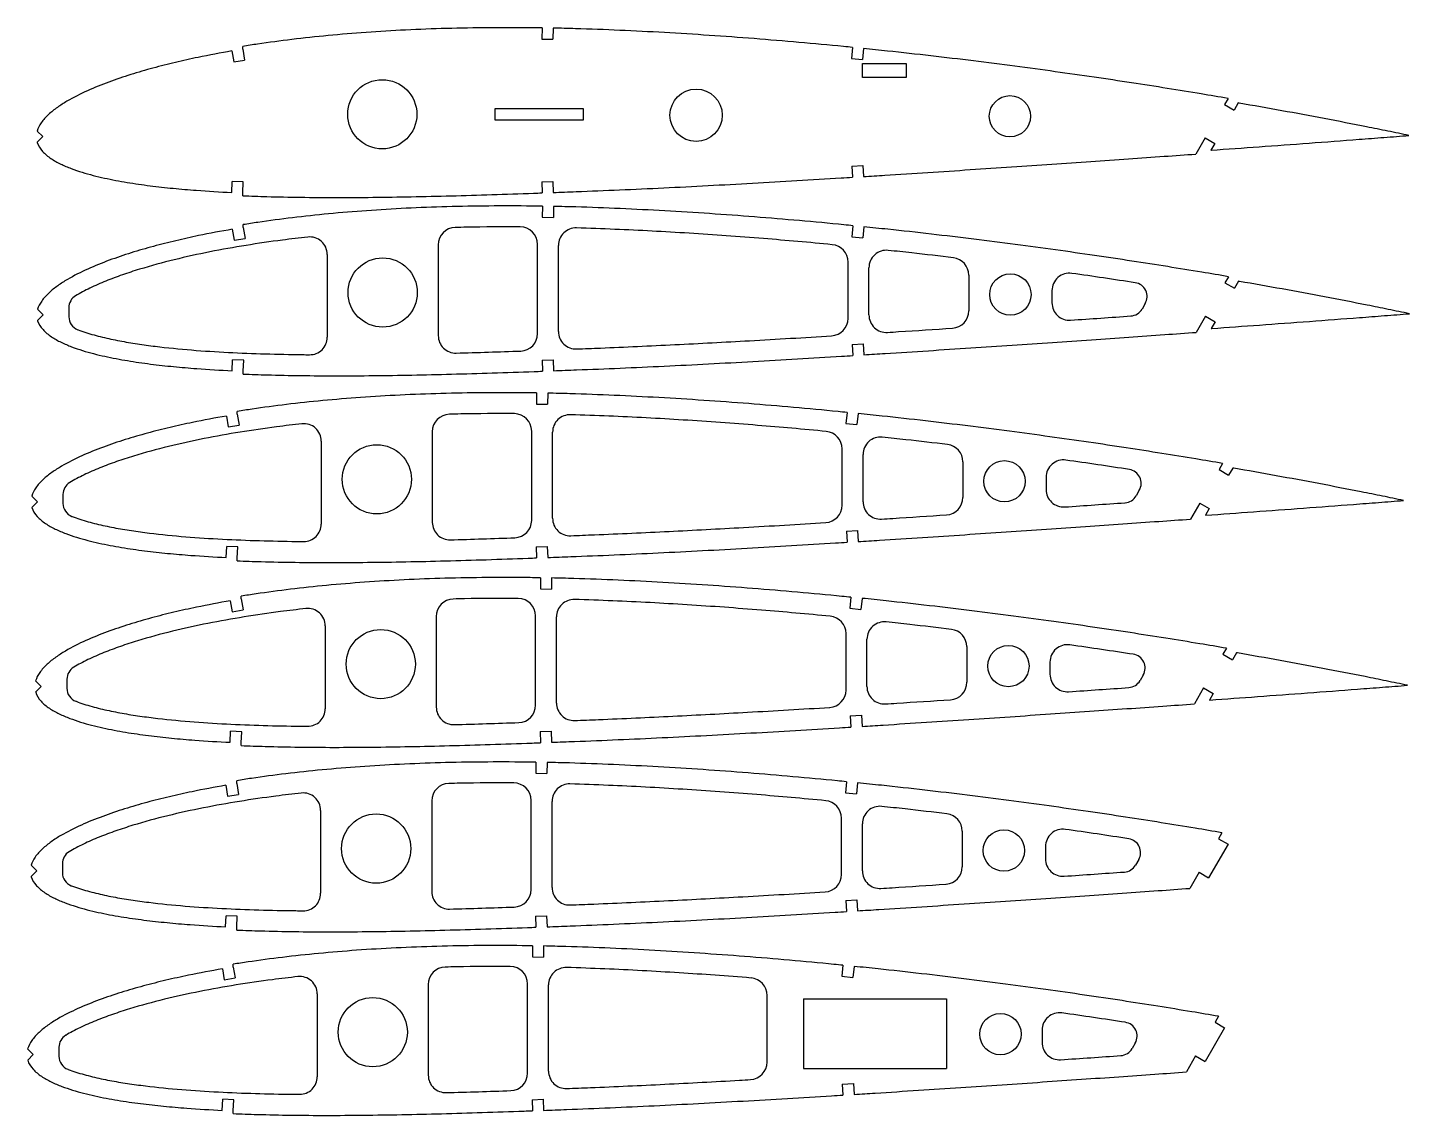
# Model space of a CAD drawing. Header units: millimetres. Extents: x 1 to 808, y 0 to 705.
# Drawn here: x 404.2 to 800.5, y 392.3 to 704.2 of the extents above; entities that cross this region are included whole.
import ezdxf

# ---------------------------------------------------------------- set-up
doc = ezdxf.new("R2010")
doc.units = ezdxf.units.MM

msp = doc.modelspace()

# ---------------------------------------------------------------- linework, layer by layer
at = {"color": 7, "linetype": 'Continuous', "lineweight": 25}
for p, q in [((551.75, 704.13), (551.7, 700.95)), ((554.93, 704.07), (554.87, 700.9)), ((462.79, 697.52), (463.32, 694.38)), ((465.93, 698.04), (465.93, 698.84)), ((465.93, 698.04), (466.45, 694.91)), ((551.7, 700.95), (554.87, 700.9)), ((640.78, 698.55), (640.46, 695.39)), ((643.94, 698.23), (643.62, 695.07)), ((463.32, 694.38), (466.45, 694.91)), ((640.46, 695.39), (643.62, 695.07)), ((643.68, 689.94), (643.68, 693.94)), ((643.68, 693.94), (656.18, 693.94)), ((656.18, 693.94), (656.18, 689.94)), ((656.18, 689.94), (643.68, 689.94)), ((748.46, 683.92), (747.46, 682.18)), ((747.46, 682.18), (750.21, 680.59)), ((751.37, 682.61), (750.21, 680.59)), ((751.66, 682.56), (751.37, 682.61)), ((563.63, 680.96), (538.23, 680.96)), ((538.23, 680.96), (538.23, 677.78)), ((538.23, 677.78), (563.63, 677.78)), ((563.63, 677.78), (563.63, 680.96)), ((406.95, 674.57), (408.58, 672.96)), ((408.58, 672.96), (406.96, 671.33)), ((741.91, 672.57), (739.25, 667.96)), ((741.91, 672.57), (744.66, 670.98)), ((744.66, 670.98), (743.55, 669.06)), ((640.58, 664.49), (643.75, 664.69)), ((640.58, 664.49), (640.78, 661.32)), ((643.75, 664.69), (643.95, 661.52)), ((462.75, 656.94), (462.89, 660.11)), ((466.06, 659.97), (462.89, 660.11)), ((465.93, 656.8), (466.06, 659.97)), ((551.64, 660), (554.81, 660.12)), ((551.64, 660), (551.75, 656.82)), ((554.81, 660.12), (554.93, 656.94)), ((465.93, 656.01), (465.93, 656.8)), ((551.88, 653), (551.82, 649.83)), ((555.05, 652.95), (555, 649.77)), ((462.92, 646.39), (463.44, 643.26)), ((466.05, 646.92), (466.05, 647.72)), ((466.05, 646.92), (466.57, 643.78)), ((551.82, 649.83), (555, 649.77)), ((640.91, 647.42), (640.59, 644.27)), ((644.07, 647.11), (643.75, 643.95)), ((463.44, 643.26), (466.57, 643.78)), ((550.46, 616.48), (550.46, 642.07)), ((640.59, 644.27), (643.75, 643.95)), ((490.13, 639.2), (490.13, 615.42)), ((521.98, 641.91), (521.98, 615.9)), ((556.46, 617.07), (556.46, 641.78)), ((639.49, 620.82), (639.49, 637)), ((645.49, 621.82), (645.49, 635.37)), ((674.13, 633.25), (674.13, 623.03)), ((748.58, 632.8), (747.58, 631.06)), ((747.58, 631.06), (750.33, 629.47)), ((751.5, 631.49), (750.33, 629.47)), ((751.78, 631.44), (751.5, 631.49)), ((697.98, 628.81), (697.98, 625.31)), ((407.08, 623.45), (408.7, 621.84)), ((416.05, 623.91), (416.05, 621.33)), ((724.72, 625.11), (723.8, 623.52)), ((408.7, 621.84), (407.09, 620.21)), ((742.03, 621.45), (739.37, 616.84)), ((742.03, 621.45), (744.78, 619.86)), ((744.78, 619.86), (743.67, 617.94)), ((640.7, 613.37), (643.87, 613.57)), ((640.7, 613.37), (640.9, 610.2)), ((643.87, 613.57), (644.07, 610.4)), ((462.88, 605.82), (463.02, 608.99)), ((466.19, 608.85), (463.02, 608.99)), ((466.05, 605.68), (466.19, 608.85)), ((551.76, 608.88), (554.93, 608.99)), ((551.76, 608.88), (551.88, 605.7)), ((554.93, 608.99), (555.05, 605.82)), ((466.05, 604.88), (466.05, 605.68)), ((550.19, 599.45), (550.13, 596.27)), ((553.36, 599.39), (553.3, 596.22)), ((550.13, 596.27), (553.3, 596.22)), ((461.23, 592.84), (461.75, 589.71)), ((464.36, 593.36), (464.36, 594.16)), ((464.36, 593.36), (464.88, 590.23)), ((639.22, 593.87), (638.9, 590.71)), ((638.9, 590.71), (642.06, 590.39)), ((642.37, 593.55), (642.06, 590.39)), ((461.75, 589.71), (464.88, 590.23)), ((520.28, 588.35), (520.28, 562.34)), ((548.77, 562.92), (548.77, 588.52)), ((554.77, 563.51), (554.77, 588.22)), ((488.43, 585.64), (488.43, 561.86)), ((637.79, 567.27), (637.79, 583.44)), ((643.79, 568.27), (643.79, 581.82)), ((672.43, 579.7), (672.43, 569.48)), ((746.89, 579.24), (745.89, 577.5)), ((696.28, 575.25), (696.28, 571.76)), ((745.89, 577.5), (748.64, 575.92)), ((749.81, 577.93), (748.64, 575.92)), ((750.09, 577.88), (749.81, 577.93)), ((723.03, 571.55), (722.11, 569.96)), ((405.39, 569.89), (407.01, 568.28)), ((407.01, 568.28), (405.4, 566.65)), ((414.36, 570.35), (414.36, 567.78)), ((740.34, 567.89), (737.68, 563.28)), ((740.34, 567.89), (743.09, 566.3)), ((743.09, 566.3), (741.98, 564.38)), ((639.01, 559.81), (642.18, 560.01)), ((639.01, 559.81), (639.21, 556.64)), ((642.18, 560.01), (642.38, 556.84)), ((461.19, 552.26), (461.32, 555.43)), ((464.5, 555.29), (461.32, 555.43)), ((464.36, 552.12), (464.5, 555.29)), ((550.07, 555.32), (553.24, 555.44)), ((550.07, 555.32), (550.19, 552.15)), ((553.24, 555.44), (553.36, 552.26)), ((464.36, 551.33), (464.36, 552.12)), ((551.31, 546.45), (551.26, 543.28)), ((551.26, 543.28), (554.43, 543.22)), ((554.49, 546.4), (554.43, 543.22)), ((462.35, 539.84), (462.88, 536.71)), ((465.49, 540.37), (465.49, 541.17)), ((465.49, 540.37), (466.01, 537.23)), ((640.34, 540.87), (640.02, 537.72)), ((643.5, 540.56), (643.18, 537.4)), ((462.88, 536.71), (466.01, 537.23)), ((521.41, 535.36), (521.41, 509.35)), ((549.9, 509.93), (549.9, 535.52)), ((555.9, 510.52), (555.9, 535.23)), ((640.02, 537.72), (643.18, 537.4)), ((489.56, 532.65), (489.56, 508.87)), ((638.92, 514.27), (638.92, 530.45)), ((644.92, 515.27), (644.92, 528.82)), ((673.56, 526.7), (673.56, 516.48)), ((748.02, 526.25), (747.02, 524.51)), ((747.02, 524.51), (749.77, 522.92)), ((750.93, 524.94), (749.77, 522.92)), ((751.22, 524.89), (750.93, 524.94)), ((697.41, 522.26), (697.41, 518.77)), ((406.52, 516.9), (408.14, 515.29)), ((408.14, 515.29), (406.53, 513.66)), ((415.49, 517.36), (415.49, 514.78)), ((724.15, 518.56), (723.24, 516.97)), ((741.47, 514.9), (738.81, 510.29)), ((741.47, 514.9), (744.22, 513.31)), ((744.22, 513.31), (743.11, 511.39)), ((640.14, 506.82), (643.31, 507.02)), ((640.14, 506.82), (640.34, 503.65)), ((643.31, 507.02), (643.51, 503.85)), ((462.31, 499.27), (462.45, 502.44)), ((465.62, 502.3), (462.45, 502.44)), ((465.49, 499.13), (465.62, 502.3)), ((551.2, 502.33), (554.37, 502.44)), ((551.2, 502.33), (551.31, 499.15)), ((554.37, 502.44), (554.49, 499.27)), ((465.49, 498.34), (465.49, 499.13)), ((550.01, 493.55), (549.95, 490.38)), ((553.18, 493.5), (553.13, 490.32)), ((464.18, 487.46), (464.18, 488.27)), ((464.18, 487.46), (464.7, 484.33)), ((549.95, 490.38), (553.13, 490.32)), ((639.04, 487.97), (638.72, 484.81)), ((642.2, 487.65), (641.88, 484.5)), ((461.05, 486.94), (461.57, 483.81)), ((461.57, 483.81), (464.7, 484.33)), ((638.72, 484.81), (641.88, 484.5)), ((488.26, 479.75), (488.26, 455.97)), ((520.11, 482.46), (520.11, 456.45)), ((548.6, 457.03), (548.6, 482.62)), ((554.6, 457.62), (554.6, 482.33)), ((637.62, 461.37), (637.62, 477.55)), ((643.62, 462.37), (643.62, 475.92)), ((672.26, 473.8), (672.26, 463.58)), ((746.72, 473.34), (745.71, 471.61)), ((745.71, 471.61), (748.46, 470.02)), ((696.11, 469.36), (696.11, 465.86)), ((748.46, 470.02), (742.91, 460.41)), ((405.21, 464), (406.83, 462.39)), ((414.18, 464.46), (414.18, 461.88)), ((722.85, 465.66), (721.93, 464.07)), ((406.83, 462.39), (405.22, 460.76)), ((740.16, 462), (737.5, 457.39)), ((740.16, 462), (742.91, 460.41)), ((638.83, 453.92), (642, 454.11)), ((638.83, 453.92), (639.03, 450.75)), ((642, 454.11), (642.2, 450.95)), ((461.01, 446.37), (461.15, 449.54)), ((464.32, 449.4), (461.15, 449.54)), ((464.18, 446.23), (464.32, 449.4)), ((549.89, 449.42), (553.06, 449.54)), ((549.89, 449.42), (550.01, 446.25)), ((553.06, 449.54), (553.18, 446.37)), ((464.18, 445.43), (464.18, 446.23)), ((549.03, 440.91), (548.97, 437.74)), ((552.2, 440.86), (552.14, 437.68)), ((548.97, 437.74), (552.14, 437.68)), ((460.07, 434.3), (460.59, 431.17)), ((463.2, 434.82), (463.2, 435.63)), ((463.2, 434.82), (463.72, 431.69)), ((638.05, 435.33), (637.74, 432.17)), ((637.74, 432.17), (640.89, 431.85)), ((641.21, 435.01), (640.89, 431.85)), ((460.59, 431.17), (463.72, 431.69)), ((519.12, 429.82), (519.12, 403.81)), ((547.61, 404.39), (547.61, 429.98)), ((553.61, 404.98), (553.61, 429.69)), ((487.27, 427.11), (487.27, 403.33)), ((616.27, 407.53), (616.27, 426.7)), ((626.7, 425.73), (626.7, 405.73)), ((626.7, 425.73), (667.7, 425.73)), ((667.7, 425.73), (667.7, 405.73)), ((745.73, 420.7), (744.73, 418.97)), ((695.12, 416.71), (695.12, 413.22)), ((747.48, 417.38), (741.93, 407.77)), ((744.73, 418.97), (747.48, 417.38)), ((721.87, 413.02), (720.95, 411.42)), ((404.23, 411.35), (405.85, 409.74)), ((405.85, 409.74), (404.24, 408.12)), ((413.2, 411.82), (413.2, 409.24)), ((739.18, 409.36), (736.52, 404.74)), ((739.18, 409.36), (741.93, 407.77)), ((626.7, 405.73), (667.7, 405.73)), ((637.85, 401.28), (641.02, 401.47)), ((637.85, 401.28), (638.05, 398.11)), ((641.02, 401.47), (641.22, 398.3)), ((460.03, 393.73), (460.16, 396.9)), ((463.34, 396.76), (460.16, 396.9)), ((463.2, 393.59), (463.34, 396.76)), ((548.91, 396.78), (552.08, 396.9)), ((548.91, 396.78), (549.03, 393.61)), ((552.08, 396.9), (552.2, 393.73)), ((463.2, 392.79), (463.2, 393.59))]:
    msp.add_line(p, q, dxfattribs=at)
for centre, radius in [((505.93, 679.37), 9.92), ((595.93, 679.09), 7.5), ((685.93, 678.8), 5.92), ((506.05, 628.25), 9.93), ((686.05, 627.68), 5.93), ((504.36, 574.69), 9.92), ((684.36, 574.12), 5.92), ((505.49, 521.7), 9.92), ((685.49, 521.13), 5.92), ((504.18, 468.8), 9.93), ((684.18, 468.23), 5.93), ((503.2, 416.16), 9.92), ((683.2, 415.58), 5.93)]:
    msp.add_circle(centre, radius, dxfattribs=at)
for centre, radius, start, end in [((526.98, 641.91), 5, 91.3853, 180), ((545.46, 642.07), 5, 0, 89.6503), ((561.46, 641.78), 5, 88.2972, 180), ((485.13, 639.2), 5, 0, 96.3372), ((634.49, 637), 5, 0, 84.5284), ((650.49, 635.37), 5, 83.8714, 180), ((669.13, 633.25), 5, 0, 83.1501), ((702.98, 628.81), 5, 81.895, 180), ((721.25, 627.11), 4, 330, 81.2359), ((420.05, 623.91), 4, 121.013, 180), ((669.13, 623.03), 5, 273.7695, 0), ((702.98, 625.31), 5, 180, 273.9333), ((720.34, 625.52), 4, 274.0041, 330), ((420.05, 621.33), 4, 180, 249.0961), ((634.49, 620.82), 5, 273.4985, 0), ((650.49, 621.82), 5, 180, 273.6427), ((485.13, 615.42), 5, 269.4387, 0), ((526.98, 615.9), 5, 180, 271.5568), ((545.46, 616.48), 5, 271.9842, 0), ((561.46, 617.07), 5, 180, 272.2436), ((483.43, 585.64), 5, 0, 96.3372), ((525.28, 588.35), 5, 91.3853, 180), ((543.77, 588.52), 5, 0, 89.6503), ((559.77, 588.22), 5, 88.2972, 180), ((632.79, 583.44), 5, 0, 84.5284), ((648.79, 581.82), 5, 83.8714, 180), ((667.43, 579.7), 5, 0, 83.1501), ((701.28, 575.25), 5, 81.895, 180), ((719.56, 573.55), 4, 330, 81.2359), ((418.36, 570.35), 4, 121.013, 180), ((701.28, 571.76), 5, 180, 273.9333), ((418.36, 567.78), 4, 180, 249.0961), ((632.79, 567.27), 5, 273.4985, 0), ((648.79, 568.27), 5, 180, 273.6427), ((667.43, 569.48), 5, 273.7695, 0), ((718.64, 571.96), 4, 274.0041, 330), ((543.77, 562.92), 5, 271.9842, 0), ((559.77, 563.51), 5, 180, 272.2436), ((483.43, 561.86), 5, 269.4387, 0), ((525.28, 562.34), 5, 180, 271.5568), ((526.41, 535.36), 5, 91.3853, 180), ((544.9, 535.52), 5, 0, 89.6503), ((560.9, 535.23), 5, 88.2972, 180), ((484.56, 532.65), 5, 0, 96.3372), ((633.92, 530.45), 5, 0, 84.5284), ((649.92, 528.82), 5, 83.8714, 180), ((668.56, 526.7), 5, 0, 83.1501), ((702.41, 522.26), 5, 81.895, 180), ((720.69, 520.56), 4, 330, 81.2359), ((419.49, 517.36), 4, 121.013, 180), ((649.92, 515.27), 5, 180, 273.6427), ((668.56, 516.48), 5, 273.7695, 0), ((702.41, 518.77), 5, 180, 273.9333), ((719.77, 518.97), 4, 274.0041, 330), ((419.49, 514.78), 4, 180, 249.0961), ((633.92, 514.27), 5, 273.4985, 0), ((484.56, 508.87), 5, 269.4387, 0), ((526.41, 509.35), 5, 180, 271.5568), ((544.9, 509.93), 5, 271.9842, 0), ((560.9, 510.52), 5, 180, 272.2436), ((525.11, 482.46), 5, 91.3853, 180), ((543.6, 482.62), 5, 0, 89.6503), ((483.26, 479.75), 5, 0, 96.3372), ((559.6, 482.33), 5, 88.2972, 180), ((632.62, 477.55), 5, 0, 84.5284), ((648.62, 475.92), 5, 83.8714, 180), ((667.26, 473.8), 5, 0, 83.1501), ((701.11, 469.36), 5, 81.895, 180), ((719.38, 467.66), 4, 330, 81.2359), ((418.18, 464.46), 4, 121.013, 180), ((701.11, 465.86), 5, 180, 273.9333), ((718.47, 466.07), 4, 274.0041, 330), ((418.18, 461.88), 4, 180, 249.0961), ((632.62, 461.37), 5, 273.4985, 0), ((648.62, 462.37), 5, 180, 273.6427), ((667.26, 463.58), 5, 273.7695, 0), ((483.26, 455.97), 5, 269.4387, 0), ((525.11, 456.45), 5, 180, 271.5568), ((543.6, 457.03), 5, 271.9842, 0), ((559.6, 457.62), 5, 180, 272.2436), ((482.27, 427.11), 5, 0, 96.3372), ((524.12, 429.82), 5, 91.3853, 180), ((542.61, 429.98), 5, 0, 89.6503), ((558.61, 429.69), 5, 88.2972, 180), ((611.27, 426.7), 5, 0, 85.4236), ((700.12, 416.71), 5, 81.895, 180), ((718.4, 415.02), 4, 330, 81.2359), ((417.2, 411.82), 4, 121.013, 180), ((700.12, 413.22), 5, 180, 273.9333), ((417.2, 409.24), 4, 180, 249.0961), ((717.48, 413.42), 4, 274.0041, 330), ((542.61, 404.39), 5, 271.9842, 0), ((558.61, 404.98), 5, 180, 272.2436), ((611.27, 407.53), 5, 273.2564, 0), ((482.27, 403.33), 5, 269.4387, 0), ((524.12, 403.81), 5, 180, 271.5568)]:
    msp.add_arc(centre, radius, start, end, dxfattribs=at)
for points, knots in [([(551.75, 704.13), (550.75, 704.14), (545.63, 704.21), (536.49, 704.23), (524.44, 704.01), (512.73, 703.57), (501.42, 702.89), (490.55, 701.99), (480.17, 700.88), (472.02, 699.79), (467.34, 699.07), (465.93, 698.84)], [0.314042, 0.314042, 0.314042, 0.314042, 0.317731, 0.3328573, 0.3476314, 0.3619949, 0.3758904, 0.3892628, 0.4020607, 0.4142353, 0.4194806, 0.4194806, 0.4194806, 0.4194806]), ([(640.78, 698.55), (639.92, 698.63), (634.8, 699.14), (625.4, 700.01), (612.57, 701.08), (599.7, 702.02), (586.85, 702.82), (574.06, 703.46), (563.43, 703.87), (557.06, 704.03), (554.93, 704.07)], [0.2047656, 0.2047656, 0.2047656, 0.2047656, 0.2079495, 0.2236526, 0.2394488, 0.2552737, 0.271062, 0.286749, 0.3023145, 0.3101536, 0.3101536, 0.3101536, 0.3101536]), ([(462.79, 697.52), (459.56, 696.96), (454.15, 695.94), (446.61, 694.28), (440.16, 692.65), (433.77, 690.8), (427.48, 688.68), (421.33, 686.2), (416.41, 683.73), (412.72, 681.38), (410.17, 679.37), (408.09, 677.11), (407.19, 675.4), (406.95, 674.57)], [0.42353543, 0.42353543, 0.42353543, 0.42353543, 0.43562527, 0.44380448, 0.4519837, 0.46016291, 0.46834212, 0.47652133, 0.48470054, 0.48879014, 0.49287975, 0.49696936, 0.50053246, 0.50053246, 0.50053246, 0.50053246]), ([(748.46, 683.92), (745.9, 684.36), (740.1, 685.33), (730.89, 686.83), (720.65, 688.43), (709.93, 690.04), (698.78, 691.62), (687.24, 693.18), (675.36, 694.7), (663.18, 696.15), (652.68, 697.32), (646.23, 697.99), (643.94, 698.23)], [0.0716548, 0.0716548, 0.0716548, 0.0716548, 0.0811828, 0.0932621, 0.1059726, 0.1192627, 0.1330762, 0.1473568, 0.162046, 0.1770824, 0.1924049, 0.2008773, 0.2008773, 0.2008773, 0.2008773]), ([(800.34, 673.3), (799.34, 673.51), (797.34, 673.93), (793.26, 674.76), (786.2, 676.18), (776.05, 678.15), (763.87, 680.41), (755.73, 681.86), (751.66, 682.56)], [0.0067629, 0.0067629, 0.0067629, 0.0067629, 0.01055964, 0.01435638, 0.02194986, 0.03713682, 0.05232378, 0.06751073, 0.06751073, 0.06751073, 0.06751073]), ([(406.96, 671.33), (406.97, 671.32), (407.26, 670.37), (408.37, 668.63), (410.86, 666.63), (413.69, 665.06), (416.71, 663.79), (420.87, 662.38), (426.22, 661.02), (432.75, 659.79), (439.33, 658.84), (445.95, 658.11), (453.75, 657.44), (459.36, 657.11), (462.75, 656.94)], [0.50509214, 0.50509214, 0.50509214, 0.50509214, 0.50514857, 0.50923817, 0.51332778, 0.51741738, 0.52150699, 0.52559659, 0.5337758, 0.54195501, 0.55013423, 0.55831344, 0.56649265, 0.57899515, 0.57899515, 0.57899515, 0.57899515]), ([(743.55, 669.06), (743.59, 669.07), (748.2, 669.4), (757.58, 670.07), (771.69, 671.11), (783.65, 672.01), (791.99, 672.65), (796.79, 673.02), (799.16, 673.2), (800.34, 673.3)], [0.92346379, 0.92346379, 0.92346379, 0.92346379, 0.92362834, 0.94041387, 0.95802215, 0.97563042, 0.98443456, 0.98883663, 0.9932387, 0.9932387, 0.9932387, 0.9932387]), ([(643.95, 661.52), (645.98, 661.65), (652.13, 662.03), (662.33, 662.69), (674.46, 663.49), (686.31, 664.28), (697.84, 665.07), (709, 665.83), (719.74, 666.58), (729.78, 667.29), (736.23, 667.74), (739.25, 667.96)], [0.8011298, 0.8011298, 0.8011298, 0.8011298, 0.8086097, 0.8237868, 0.8386904, 0.8532584, 0.8674312, 0.8811492, 0.8943553, 0.9069945, 0.9181103, 0.9181103, 0.9181103, 0.9181103]), ([(554.93, 656.94), (557.13, 657.03), (563.48, 657.27), (574.05, 657.69), (586.66, 658.27), (599.36, 658.92), (612.1, 659.61), (624.82, 660.35), (634.37, 660.92), (639.68, 661.25), (640.78, 661.32)], [0.6919612, 0.6919612, 0.6919612, 0.6919612, 0.700055, 0.7153339, 0.7308256, 0.7464236, 0.7620645, 0.7776851, 0.7932212, 0.7972414, 0.7972414, 0.7972414, 0.7972414]), ([(465.93, 656.01), (468.22, 655.91), (473.74, 655.72), (482.64, 655.55), (492.78, 655.49), (503.37, 655.55), (514.37, 655.71), (525.74, 655.98), (537.43, 656.32), (546.13, 656.62), (550.94, 656.8), (551.75, 656.82)], [0.5829305, 0.5829305, 0.5829305, 0.5829305, 0.5913647, 0.603208, 0.6156469, 0.6286346, 0.642124, 0.6560641, 0.6704028, 0.6850851, 0.6880728, 0.6880728, 0.6880728, 0.6880728]), ([(551.88, 653), (550.87, 653.02), (545.75, 653.09), (536.61, 653.1), (524.56, 652.89), (512.86, 652.45), (501.55, 651.77), (490.68, 650.87), (480.3, 649.76), (472.15, 648.67), (467.46, 647.95), (466.05, 647.72)], [0.314042, 0.314042, 0.314042, 0.314042, 0.317731, 0.3328573, 0.3476314, 0.3619949, 0.3758904, 0.3892628, 0.4020607, 0.4142353, 0.4194806, 0.4194806, 0.4194806, 0.4194806]), ([(640.91, 647.42), (640.04, 647.51), (634.93, 648.02), (625.53, 648.89), (612.69, 649.96), (599.82, 650.9), (586.97, 651.7), (574.19, 652.34), (563.55, 652.75), (557.18, 652.9), (555.05, 652.95)], [0.2047656, 0.2047656, 0.2047656, 0.2047656, 0.2079495, 0.2236526, 0.2394488, 0.2552737, 0.271062, 0.286749, 0.3023145, 0.3101536, 0.3101536, 0.3101536, 0.3101536]), ([(462.92, 646.39), (459.68, 645.84), (454.28, 644.82), (446.74, 643.16), (440.29, 641.53), (433.9, 639.68), (427.61, 637.55), (421.46, 635.08), (416.53, 632.61), (412.85, 630.26), (410.3, 628.24), (408.22, 625.99), (407.32, 624.28), (407.08, 623.45)], [0.42353543, 0.42353543, 0.42353543, 0.42353543, 0.43562527, 0.44380448, 0.4519837, 0.46016291, 0.46834212, 0.47652133, 0.48470054, 0.48879014, 0.49287975, 0.49696936, 0.50053246, 0.50053246, 0.50053246, 0.50053246]), ([(545.49, 647.07), (540.36, 647.11), (534.15, 647.07), (527.94, 646.93), (526.85, 646.91)], [0.3218142, 0.3218142, 0.3218142, 0.3218142, 0.34084465, 0.3448663, 0.3448663, 0.3448663, 0.3448663]), ([(634.96, 641.98), (628.39, 642.61), (614.72, 643.82), (593.94, 645.31), (576.05, 646.27), (565.29, 646.67), (561.61, 646.78)], [0.21137482, 0.21137482, 0.21137482, 0.21137482, 0.23574276, 0.26201823, 0.28829371, 0.30189966, 0.30189966, 0.30189966, 0.30189966]), ([(748.58, 632.8), (746.03, 633.23), (740.23, 634.21), (731.01, 635.71), (720.77, 637.31), (710.05, 638.91), (698.9, 640.5), (687.36, 642.06), (675.48, 643.58), (663.31, 645.03), (652.8, 646.2), (646.36, 646.87), (644.07, 647.11)], [0.0716548, 0.0716548, 0.0716548, 0.0716548, 0.0811828, 0.0932621, 0.1059726, 0.1192627, 0.1330762, 0.1473568, 0.162046, 0.1770824, 0.1924049, 0.2008773, 0.2008773, 0.2008773, 0.2008773]), ([(484.57, 644.17), (482.14, 643.9), (476.22, 643.18), (466.84, 641.83), (456.49, 639.98), (446.26, 637.74), (437.9, 635.47), (431.38, 633.35), (426.61, 631.57), (422.09, 629.59), (419.28, 628.11), (417.99, 627.34)], [0.39740659, 0.39740659, 0.39740659, 0.39740659, 0.40653334, 0.41967107, 0.43280881, 0.44594655, 0.45908428, 0.46565315, 0.47222202, 0.47879089, 0.48516569, 0.48516569, 0.48516569, 0.48516569]), ([(669.72, 638.22), (665.73, 638.7), (659.5, 639.42), (653.27, 640.1), (651.02, 640.35)], [0.16838073, 0.16838073, 0.16838073, 0.16838073, 0.18319181, 0.19152526, 0.19152526, 0.19152526, 0.19152526]), ([(800.47, 622.18), (799.46, 622.39), (797.47, 622.8), (793.39, 623.63), (786.33, 625.06), (776.17, 627.03), (763.99, 629.29), (755.85, 630.73), (751.78, 631.44)], [0.0067629, 0.0067629, 0.0067629, 0.0067629, 0.01055964, 0.01435638, 0.02194986, 0.03713682, 0.05232378, 0.06751073, 0.06751073, 0.06751073, 0.06751073]), ([(743.67, 617.94), (743.72, 617.94), (748.32, 618.27), (757.7, 618.95), (771.81, 619.99), (783.77, 620.89), (792.11, 621.53), (796.92, 621.9), (799.28, 622.08), (800.47, 622.18)], [0.92346379, 0.92346379, 0.92346379, 0.92346379, 0.92362834, 0.94041387, 0.95802215, 0.97563042, 0.98443456, 0.98883663, 0.9932387, 0.9932387, 0.9932387, 0.9932387]), ([(407.09, 620.21), (407.09, 620.2), (407.39, 619.25), (408.5, 617.51), (410.98, 615.51), (413.82, 613.94), (416.83, 612.66), (420.99, 611.25), (426.35, 609.9), (432.87, 608.67), (439.45, 607.72), (446.07, 606.99), (453.88, 606.32), (459.49, 605.99), (462.88, 605.82)], [0.50509214, 0.50509214, 0.50509214, 0.50509214, 0.50514857, 0.50923817, 0.51332778, 0.51741738, 0.52150699, 0.52559659, 0.5337758, 0.54195501, 0.55013423, 0.55831344, 0.56649265, 0.57899515, 0.57899515, 0.57899515, 0.57899515]), ([(418.62, 617.6), (418.64, 617.59), (419.39, 617.3), (421.66, 616.51), (425.64, 615.42), (430.6, 614.37), (435.68, 613.51), (442.54, 612.58), (451.24, 611.72), (461.78, 611.05), (472.37, 610.63), (480.14, 610.48), (484.38, 610.43), (485.08, 610.42)], [0.52139464, 0.52139464, 0.52139464, 0.52139464, 0.52148853, 0.52477297, 0.53134184, 0.5379107, 0.54447957, 0.55104844, 0.56418618, 0.57732391, 0.59046165, 0.60359939, 0.6061677, 0.6061677, 0.6061677, 0.6061677]), ([(561.66, 612.07), (563.93, 612.16), (573.33, 612.54), (589.84, 613.29), (611.95, 614.47), (626.94, 615.35), (634.79, 615.83)], [0.70034653, 0.70034653, 0.70034653, 0.70034653, 0.70870128, 0.73497675, 0.76125223, 0.79019245, 0.79019245, 0.79019245, 0.79019245]), ([(644.07, 610.4), (646.1, 610.52), (652.26, 610.91), (662.46, 611.57), (674.58, 612.37), (686.44, 613.16), (697.97, 613.94), (709.13, 614.71), (719.87, 615.46), (729.9, 616.16), (736.35, 616.62), (739.37, 616.84)], [0.8011298, 0.8011298, 0.8011298, 0.8011298, 0.8086097, 0.8237868, 0.8386904, 0.8532584, 0.8674312, 0.8811492, 0.8943553, 0.9069945, 0.9181103, 0.9181103, 0.9181103, 0.9181103]), ([(650.8, 616.83), (651.87, 616.9), (658.09, 617.3), (664.31, 617.7), (669.45, 618.04)], [0.80986011, 0.80986011, 0.80986011, 0.80986011, 0.81380317, 0.83276585, 0.83276585, 0.83276585, 0.83276585]), ([(555.05, 605.82), (557.25, 605.9), (563.61, 606.15), (574.18, 606.57), (586.79, 607.15), (599.49, 607.79), (612.22, 608.49), (624.94, 609.22), (634.5, 609.8), (639.81, 610.13), (640.9, 610.2)], [0.6919612, 0.6919612, 0.6919612, 0.6919612, 0.700055, 0.7153339, 0.7308256, 0.7464236, 0.7620645, 0.7776851, 0.7932212, 0.7972414, 0.7972414, 0.7972414, 0.7972414]), ([(466.05, 604.88), (468.34, 604.79), (473.86, 604.6), (482.76, 604.42), (492.91, 604.36), (503.5, 604.42), (514.5, 604.59), (525.86, 604.86), (537.55, 605.2), (546.26, 605.5), (551.07, 605.67), (551.88, 605.7)], [0.5829305, 0.5829305, 0.5829305, 0.5829305, 0.5913647, 0.603208, 0.6156469, 0.6286346, 0.642124, 0.6560641, 0.6704028, 0.6850851, 0.6880728, 0.6880728, 0.6880728, 0.6880728]), ([(550.19, 599.45), (549.18, 599.46), (544.06, 599.53), (534.92, 599.55), (522.87, 599.34), (511.17, 598.89), (499.86, 598.21), (488.99, 597.31), (478.61, 596.2), (470.45, 595.11), (465.77, 594.39), (464.36, 594.16)], [0.314042, 0.314042, 0.314042, 0.314042, 0.317731, 0.3328573, 0.3476314, 0.3619949, 0.3758904, 0.3892628, 0.4020607, 0.4142353, 0.4194806, 0.4194806, 0.4194806, 0.4194806]), ([(639.22, 593.87), (638.35, 593.95), (633.24, 594.46), (623.84, 595.33), (611, 596.41), (598.13, 597.35), (585.28, 598.14), (572.49, 598.78), (561.86, 599.19), (555.49, 599.35), (553.36, 599.39)], [0.2047656, 0.2047656, 0.2047656, 0.2047656, 0.2079495, 0.2236526, 0.2394488, 0.2552737, 0.271062, 0.286749, 0.3023145, 0.3101536, 0.3101536, 0.3101536, 0.3101536]), ([(461.23, 592.84), (457.99, 592.28), (452.58, 591.26), (445.05, 589.6), (438.59, 587.97), (432.21, 586.12), (425.91, 584), (419.77, 581.52), (414.84, 579.05), (411.15, 576.7), (408.6, 574.69), (406.53, 572.43), (405.63, 570.72), (405.39, 569.89)], [0.42353543, 0.42353543, 0.42353543, 0.42353543, 0.43562527, 0.44380448, 0.4519837, 0.46016291, 0.46834212, 0.47652133, 0.48470054, 0.48879014, 0.49287975, 0.49696936, 0.50053246, 0.50053246, 0.50053246, 0.50053246]), ([(482.88, 590.61), (480.45, 590.34), (474.52, 589.63), (465.15, 588.27), (454.8, 586.42), (444.57, 584.18), (436.21, 581.92), (429.69, 579.79), (424.92, 578.01), (420.4, 576.04), (417.59, 574.55), (416.3, 573.78)], [0.39740659, 0.39740659, 0.39740659, 0.39740659, 0.40653334, 0.41967107, 0.43280881, 0.44594655, 0.45908428, 0.46565315, 0.47222202, 0.47879089, 0.48516569, 0.48516569, 0.48516569, 0.48516569]), ([(543.8, 593.52), (538.67, 593.55), (532.46, 593.51), (526.25, 593.38), (525.16, 593.35)], [0.3218142, 0.3218142, 0.3218142, 0.3218142, 0.34084465, 0.3448663, 0.3448663, 0.3448663, 0.3448663]), ([(633.27, 588.42), (626.7, 589.05), (613.03, 590.26), (592.25, 591.76), (574.36, 592.72), (563.59, 593.11), (559.92, 593.22)], [0.21137482, 0.21137482, 0.21137482, 0.21137482, 0.23574276, 0.26201823, 0.28829371, 0.30189966, 0.30189966, 0.30189966, 0.30189966]), ([(746.89, 579.24), (744.34, 579.68), (738.54, 580.65), (729.32, 582.15), (719.08, 583.75), (708.36, 585.36), (697.21, 586.94), (685.67, 588.5), (673.79, 590.02), (661.61, 591.47), (651.11, 592.64), (644.67, 593.32), (642.37, 593.55)], [0.0716548, 0.0716548, 0.0716548, 0.0716548, 0.0811828, 0.0932621, 0.1059726, 0.1192627, 0.1330762, 0.1473568, 0.162046, 0.1770824, 0.1924049, 0.2008773, 0.2008773, 0.2008773, 0.2008773]), ([(668.03, 584.66), (664.04, 585.14), (657.81, 585.86), (651.57, 586.55), (649.33, 586.79)], [0.16838073, 0.16838073, 0.16838073, 0.16838073, 0.18319181, 0.19152526, 0.19152526, 0.19152526, 0.19152526]), ([(798.78, 568.62), (797.77, 568.83), (795.78, 569.25), (791.7, 570.08), (784.64, 571.5), (774.48, 573.47), (762.3, 575.73), (754.16, 577.18), (750.09, 577.88)], [0.0067629, 0.0067629, 0.0067629, 0.0067629, 0.01055964, 0.01435638, 0.02194986, 0.03713682, 0.05232378, 0.06751073, 0.06751073, 0.06751073, 0.06751073]), ([(405.4, 566.65), (405.4, 566.64), (405.7, 565.69), (406.81, 563.95), (409.29, 561.95), (412.13, 560.38), (415.14, 559.11), (419.3, 557.7), (424.65, 556.34), (431.18, 555.11), (437.76, 554.17), (444.38, 553.43), (452.19, 552.77), (457.79, 552.43), (461.19, 552.26)], [0.50509214, 0.50509214, 0.50509214, 0.50509214, 0.50514857, 0.50923817, 0.51332778, 0.51741738, 0.52150699, 0.52559659, 0.5337758, 0.54195501, 0.55013423, 0.55831344, 0.56649265, 0.57899515, 0.57899515, 0.57899515, 0.57899515]), ([(741.98, 564.38), (742.03, 564.39), (746.63, 564.72), (756.01, 565.39), (770.12, 566.43), (782.08, 567.33), (790.42, 567.97), (795.23, 568.34), (797.59, 568.53), (798.78, 568.62)], [0.92346379, 0.92346379, 0.92346379, 0.92346379, 0.92362834, 0.94041387, 0.95802215, 0.97563042, 0.98443456, 0.98883663, 0.9932387, 0.9932387, 0.9932387, 0.9932387]), ([(416.93, 564.04), (416.95, 564.03), (417.7, 563.75), (419.97, 562.96), (423.95, 561.87), (428.91, 560.81), (433.99, 559.96), (440.85, 559.02), (449.55, 558.16), (460.09, 557.49), (470.68, 557.07), (478.45, 556.92), (482.69, 556.87), (483.39, 556.86)], [0.52139464, 0.52139464, 0.52139464, 0.52139464, 0.52148853, 0.52477297, 0.53134184, 0.5379107, 0.54447957, 0.55104844, 0.56418618, 0.57732391, 0.59046165, 0.60359939, 0.6061677, 0.6061677, 0.6061677, 0.6061677]), ([(642.38, 556.84), (644.41, 556.97), (650.57, 557.36), (660.77, 558.01), (672.89, 558.81), (684.75, 559.6), (696.28, 560.39), (707.43, 561.15), (718.18, 561.9), (728.21, 562.61), (734.66, 563.06), (737.68, 563.28)], [0.8011298, 0.8011298, 0.8011298, 0.8011298, 0.8086097, 0.8237868, 0.8386904, 0.8532584, 0.8674312, 0.8811492, 0.8943553, 0.9069945, 0.9181103, 0.9181103, 0.9181103, 0.9181103]), ([(649.11, 563.28), (650.18, 563.35), (656.4, 563.74), (662.62, 564.15), (667.76, 564.49)], [0.80986011, 0.80986011, 0.80986011, 0.80986011, 0.81380317, 0.83276585, 0.83276585, 0.83276585, 0.83276585]), ([(559.97, 558.52), (562.24, 558.61), (571.64, 558.98), (588.15, 559.73), (610.26, 560.91), (625.25, 561.8), (633.1, 562.28)], [0.70034653, 0.70034653, 0.70034653, 0.70034653, 0.70870128, 0.73497675, 0.76125223, 0.79019245, 0.79019245, 0.79019245, 0.79019245]), ([(553.36, 552.26), (555.56, 552.35), (561.92, 552.59), (572.49, 553.01), (585.09, 553.59), (597.8, 554.24), (610.53, 554.93), (623.25, 555.67), (632.81, 556.25), (638.12, 556.57), (639.21, 556.64)], [0.6919612, 0.6919612, 0.6919612, 0.6919612, 0.700055, 0.7153339, 0.7308256, 0.7464236, 0.7620645, 0.7776851, 0.7932212, 0.7972414, 0.7972414, 0.7972414, 0.7972414]), ([(464.36, 551.33), (466.65, 551.23), (472.17, 551.04), (481.07, 550.87), (491.22, 550.81), (501.81, 550.87), (512.81, 551.04), (524.17, 551.3), (535.86, 551.64), (544.57, 551.94), (549.37, 552.12), (550.19, 552.15)], [0.5829305, 0.5829305, 0.5829305, 0.5829305, 0.5913647, 0.603208, 0.6156469, 0.6286346, 0.642124, 0.6560641, 0.6704028, 0.6850851, 0.6880728, 0.6880728, 0.6880728, 0.6880728]), ([(551.31, 546.45), (550.31, 546.47), (545.19, 546.54), (536.05, 546.55), (524, 546.34), (512.29, 545.9), (500.98, 545.22), (490.11, 544.32), (479.74, 543.21), (471.58, 542.12), (466.9, 541.4), (465.49, 541.17)], [0.314042, 0.314042, 0.314042, 0.314042, 0.317731, 0.3328573, 0.3476314, 0.3619949, 0.3758904, 0.3892628, 0.4020607, 0.4142353, 0.4194806, 0.4194806, 0.4194806, 0.4194806]), ([(640.34, 540.87), (639.48, 540.96), (634.36, 541.47), (624.97, 542.34), (612.13, 543.41), (599.26, 544.35), (586.41, 545.15), (573.62, 545.79), (562.99, 546.2), (556.62, 546.36), (554.49, 546.4)], [0.2047656, 0.2047656, 0.2047656, 0.2047656, 0.2079495, 0.2236526, 0.2394488, 0.2552737, 0.271062, 0.286749, 0.3023145, 0.3101536, 0.3101536, 0.3101536, 0.3101536]), ([(462.35, 539.84), (459.12, 539.29), (453.71, 538.27), (446.17, 536.61), (439.72, 534.98), (433.34, 533.13), (427.04, 531), (420.89, 528.53), (415.97, 526.06), (412.28, 523.71), (409.73, 521.69), (407.65, 519.44), (406.76, 517.73), (406.52, 516.9)], [0.42353543, 0.42353543, 0.42353543, 0.42353543, 0.43562527, 0.44380448, 0.4519837, 0.46016291, 0.46834212, 0.47652133, 0.48470054, 0.48879014, 0.49287975, 0.49696936, 0.50053246, 0.50053246, 0.50053246, 0.50053246]), ([(544.93, 540.52), (539.8, 540.56), (533.58, 540.52), (527.37, 540.39), (526.29, 540.36)], [0.3218142, 0.3218142, 0.3218142, 0.3218142, 0.34084465, 0.3448663, 0.3448663, 0.3448663, 0.3448663]), ([(634.4, 535.43), (627.83, 536.06), (614.16, 537.27), (593.38, 538.77), (575.49, 539.72), (564.72, 540.12), (561.05, 540.23)], [0.21137482, 0.21137482, 0.21137482, 0.21137482, 0.23574276, 0.26201823, 0.28829371, 0.30189966, 0.30189966, 0.30189966, 0.30189966]), ([(748.02, 526.25), (745.46, 526.68), (739.67, 527.66), (730.45, 529.16), (720.21, 530.76), (709.49, 532.36), (698.34, 533.95), (686.8, 535.51), (674.92, 537.03), (662.74, 538.48), (652.24, 539.65), (645.8, 540.32), (643.5, 540.56)], [0.0716548, 0.0716548, 0.0716548, 0.0716548, 0.0811828, 0.0932621, 0.1059726, 0.1192627, 0.1330762, 0.1473568, 0.162046, 0.1770824, 0.1924049, 0.2008773, 0.2008773, 0.2008773, 0.2008773]), ([(484.01, 537.62), (481.58, 537.35), (475.65, 536.63), (466.28, 535.28), (455.92, 533.43), (445.7, 531.19), (437.33, 528.92), (430.81, 526.8), (426.05, 525.02), (421.52, 523.04), (418.71, 521.56), (417.43, 520.79)], [0.39740659, 0.39740659, 0.39740659, 0.39740659, 0.40653334, 0.41967107, 0.43280881, 0.44594655, 0.45908428, 0.46565315, 0.47222202, 0.47879089, 0.48516569, 0.48516569, 0.48516569, 0.48516569]), ([(669.16, 531.67), (665.17, 532.15), (658.94, 532.87), (652.7, 533.55), (650.46, 533.8)], [0.16838073, 0.16838073, 0.16838073, 0.16838073, 0.18319181, 0.19152526, 0.19152526, 0.19152526, 0.19152526]), ([(799.9, 515.63), (798.9, 515.84), (796.9, 516.25), (792.82, 517.08), (785.76, 518.51), (775.61, 520.48), (763.43, 522.74), (755.29, 524.18), (751.22, 524.89)], [0.0067629, 0.0067629, 0.0067629, 0.0067629, 0.01055964, 0.01435638, 0.02194986, 0.03713682, 0.05232378, 0.06751073, 0.06751073, 0.06751073, 0.06751073]), ([(743.11, 511.39), (743.16, 511.39), (747.76, 511.72), (757.14, 512.4), (771.25, 513.44), (783.21, 514.34), (791.55, 514.98), (796.35, 515.35), (798.72, 515.53), (799.9, 515.63)], [0.92346379, 0.92346379, 0.92346379, 0.92346379, 0.92362834, 0.94041387, 0.95802215, 0.97563042, 0.98443456, 0.98883663, 0.9932387, 0.9932387, 0.9932387, 0.9932387]), ([(406.53, 513.66), (406.53, 513.65), (406.82, 512.7), (407.93, 510.96), (410.42, 508.96), (413.25, 507.39), (416.27, 506.11), (420.43, 504.7), (425.78, 503.35), (432.31, 502.12), (438.89, 501.17), (445.51, 500.44), (453.31, 499.77), (458.92, 499.44), (462.31, 499.27)], [0.50509214, 0.50509214, 0.50509214, 0.50509214, 0.50514857, 0.50923817, 0.51332778, 0.51741738, 0.52150699, 0.52559659, 0.5337758, 0.54195501, 0.55013423, 0.55831344, 0.56649265, 0.57899515, 0.57899515, 0.57899515, 0.57899515]), ([(650.24, 510.28), (651.31, 510.35), (657.53, 510.75), (663.74, 511.15), (668.89, 511.49)], [0.80986011, 0.80986011, 0.80986011, 0.80986011, 0.81380317, 0.83276585, 0.83276585, 0.83276585, 0.83276585]), ([(418.06, 511.05), (418.08, 511.04), (418.83, 510.75), (421.1, 509.96), (425.07, 508.88), (430.04, 507.82), (435.12, 506.96), (441.98, 506.03), (450.68, 505.17), (461.21, 504.5), (471.8, 504.08), (479.58, 503.93), (483.82, 503.88), (484.51, 503.87)], [0.52139464, 0.52139464, 0.52139464, 0.52139464, 0.52148853, 0.52477297, 0.53134184, 0.5379107, 0.54447957, 0.55104844, 0.56418618, 0.57732391, 0.59046165, 0.60359939, 0.6061677, 0.6061677, 0.6061677, 0.6061677]), ([(561.1, 505.52), (563.37, 505.61), (572.77, 505.99), (589.28, 506.74), (611.39, 507.92), (626.37, 508.8), (634.23, 509.28)], [0.70034653, 0.70034653, 0.70034653, 0.70034653, 0.70870128, 0.73497675, 0.76125223, 0.79019245, 0.79019245, 0.79019245, 0.79019245]), ([(643.51, 503.85), (645.54, 503.97), (651.69, 504.36), (661.89, 505.02), (674.02, 505.82), (685.87, 506.61), (697.4, 507.39), (708.56, 508.16), (719.3, 508.91), (729.34, 509.61), (735.79, 510.07), (738.81, 510.29)], [0.8011298, 0.8011298, 0.8011298, 0.8011298, 0.8086097, 0.8237868, 0.8386904, 0.8532584, 0.8674312, 0.8811492, 0.8943553, 0.9069945, 0.9181103, 0.9181103, 0.9181103, 0.9181103]), ([(554.49, 499.27), (556.69, 499.35), (563.05, 499.6), (573.61, 500.02), (586.22, 500.6), (598.92, 501.24), (611.66, 501.94), (624.38, 502.67), (633.93, 503.25), (639.25, 503.58), (640.34, 503.65)], [0.6919612, 0.6919612, 0.6919612, 0.6919612, 0.700055, 0.7153339, 0.7308256, 0.7464236, 0.7620645, 0.7776851, 0.7932212, 0.7972414, 0.7972414, 0.7972414, 0.7972414]), ([(465.49, 498.34), (467.78, 498.24), (473.3, 498.05), (482.2, 497.87), (492.34, 497.81), (502.94, 497.87), (513.94, 498.04), (525.3, 498.31), (536.99, 498.65), (545.7, 498.95), (550.5, 499.12), (551.31, 499.15)], [0.5829305, 0.5829305, 0.5829305, 0.5829305, 0.5913647, 0.603208, 0.6156469, 0.6286346, 0.642124, 0.6560641, 0.6704028, 0.6850851, 0.6880728, 0.6880728, 0.6880728, 0.6880728]), ([(550.01, 493.55), (549, 493.57), (543.88, 493.64), (534.74, 493.65), (522.69, 493.44), (510.99, 493), (499.68, 492.32), (488.81, 491.42), (478.43, 490.31), (470.28, 489.22), (465.59, 488.5), (464.18, 488.27)], [0.314042, 0.314042, 0.314042, 0.314042, 0.317731, 0.3328573, 0.3476314, 0.3619949, 0.3758904, 0.3892628, 0.4020607, 0.4142353, 0.4194806, 0.4194806, 0.4194806, 0.4194806]), ([(639.04, 487.97), (638.17, 488.06), (633.06, 488.56), (623.66, 489.44), (610.82, 490.51), (597.95, 491.45), (585.1, 492.25), (572.32, 492.89), (561.68, 493.3), (555.32, 493.45), (553.18, 493.5)], [0.2047656, 0.2047656, 0.2047656, 0.2047656, 0.2079495, 0.2236526, 0.2394488, 0.2552737, 0.271062, 0.286749, 0.3023145, 0.3101536, 0.3101536, 0.3101536, 0.3101536]), ([(543.63, 487.62), (538.49, 487.65), (532.28, 487.62), (526.07, 487.48), (524.99, 487.46)], [0.3218142, 0.3218142, 0.3218142, 0.3218142, 0.34084465, 0.3448663, 0.3448663, 0.3448663, 0.3448663]), ([(746.72, 473.34), (744.16, 473.78), (738.36, 474.76), (729.14, 476.26), (718.9, 477.86), (708.18, 479.46), (697.03, 481.05), (685.49, 482.61), (673.61, 484.12), (661.44, 485.58), (650.93, 486.75), (644.49, 487.42), (642.2, 487.65)], [0.0716548, 0.0716548, 0.0716548, 0.0716548, 0.0811828, 0.0932621, 0.1059726, 0.1192627, 0.1330762, 0.1473568, 0.162046, 0.1770824, 0.1924049, 0.2008773, 0.2008773, 0.2008773, 0.2008773]), ([(461.05, 486.94), (457.81, 486.39), (452.41, 485.37), (444.87, 483.7), (438.42, 482.08), (432.03, 480.23), (425.74, 478.1), (419.59, 475.63), (414.66, 473.16), (410.98, 470.81), (408.43, 468.79), (406.35, 466.54), (405.45, 464.83), (405.21, 464)], [0.42353543, 0.42353543, 0.42353543, 0.42353543, 0.43562527, 0.44380448, 0.4519837, 0.46016291, 0.46834212, 0.47652133, 0.48470054, 0.48879014, 0.49287975, 0.49696936, 0.50053246, 0.50053246, 0.50053246, 0.50053246]), ([(482.7, 484.72), (480.27, 484.45), (474.35, 483.73), (464.97, 482.38), (454.62, 480.53), (444.39, 478.29), (436.03, 476.02), (429.51, 473.9), (424.75, 472.12), (420.22, 470.14), (417.41, 468.66), (416.12, 467.89)], [0.39740659, 0.39740659, 0.39740659, 0.39740659, 0.40653334, 0.41967107, 0.43280881, 0.44594655, 0.45908428, 0.46565315, 0.47222202, 0.47879089, 0.48516569, 0.48516569, 0.48516569, 0.48516569]), ([(633.09, 482.53), (626.52, 483.16), (612.85, 484.37), (592.08, 485.86), (574.18, 486.82), (563.42, 487.22), (559.74, 487.33)], [0.21137482, 0.21137482, 0.21137482, 0.21137482, 0.23574276, 0.26201823, 0.28829371, 0.30189966, 0.30189966, 0.30189966, 0.30189966]), ([(667.85, 478.77), (663.87, 479.25), (657.63, 479.97), (651.4, 480.65), (649.15, 480.89)], [0.16838073, 0.16838073, 0.16838073, 0.16838073, 0.18319181, 0.19152526, 0.19152526, 0.19152526, 0.19152526]), ([(405.22, 460.76), (405.22, 460.75), (405.52, 459.8), (406.63, 458.06), (409.11, 456.06), (411.95, 454.48), (414.97, 453.21), (419.13, 451.8), (424.48, 450.44), (431, 449.22), (437.59, 448.27), (444.2, 447.54), (452.01, 446.87), (457.62, 446.53), (461.01, 446.37)], [0.50509214, 0.50509214, 0.50509214, 0.50509214, 0.50514857, 0.50923817, 0.51332778, 0.51741738, 0.52150699, 0.52559659, 0.5337758, 0.54195501, 0.55013423, 0.55831344, 0.56649265, 0.57899515, 0.57899515, 0.57899515, 0.57899515]), ([(416.75, 458.14), (416.77, 458.14), (417.52, 457.85), (419.79, 457.06), (423.77, 455.97), (428.73, 454.92), (433.81, 454.06), (440.68, 453.13), (449.37, 452.27), (459.91, 451.59), (470.5, 451.18), (478.27, 451.02), (482.51, 450.98), (483.21, 450.97)], [0.52139464, 0.52139464, 0.52139464, 0.52139464, 0.52148853, 0.52477297, 0.53134184, 0.5379107, 0.54447957, 0.55104844, 0.56418618, 0.57732391, 0.59046165, 0.60359939, 0.6061677, 0.6061677, 0.6061677, 0.6061677]), ([(559.79, 452.62), (562.06, 452.71), (571.46, 453.09), (587.97, 453.84), (610.08, 455.02), (625.07, 455.9), (632.92, 456.38)], [0.70034653, 0.70034653, 0.70034653, 0.70034653, 0.70870128, 0.73497675, 0.76125223, 0.79019245, 0.79019245, 0.79019245, 0.79019245]), ([(642.2, 450.95), (644.23, 451.07), (650.39, 451.46), (660.59, 452.12), (672.72, 452.92), (684.57, 453.71), (696.1, 454.49), (707.26, 455.26), (718, 456.01), (728.03, 456.71), (734.48, 457.17), (737.5, 457.39)], [0.8011298, 0.8011298, 0.8011298, 0.8011298, 0.8086097, 0.8237868, 0.8386904, 0.8532584, 0.8674312, 0.8811492, 0.8943553, 0.9069945, 0.9181103, 0.9181103, 0.9181103, 0.9181103]), ([(648.93, 457.38), (650, 457.45), (656.22, 457.85), (662.44, 458.25), (667.58, 458.59)], [0.80986011, 0.80986011, 0.80986011, 0.80986011, 0.81380317, 0.83276585, 0.83276585, 0.83276585, 0.83276585]), ([(553.18, 446.37), (555.38, 446.45), (561.74, 446.7), (572.31, 447.12), (584.92, 447.7), (597.62, 448.34), (610.35, 449.04), (623.07, 449.77), (632.63, 450.35), (637.94, 450.68), (639.03, 450.75)], [0.6919612, 0.6919612, 0.6919612, 0.6919612, 0.700055, 0.7153339, 0.7308256, 0.7464236, 0.7620645, 0.7776851, 0.7932212, 0.7972414, 0.7972414, 0.7972414, 0.7972414]), ([(464.18, 445.43), (466.47, 445.34), (471.99, 445.15), (480.89, 444.97), (491.04, 444.91), (501.63, 444.97), (512.63, 445.14), (524, 445.4), (535.68, 445.75), (544.39, 446.05), (549.2, 446.22), (550.01, 446.25)], [0.5829305, 0.5829305, 0.5829305, 0.5829305, 0.5913647, 0.603208, 0.6156469, 0.6286346, 0.642124, 0.6560641, 0.6704028, 0.6850851, 0.6880728, 0.6880728, 0.6880728, 0.6880728]), ([(549.03, 440.91), (548.02, 440.93), (542.9, 441), (533.76, 441.01), (521.71, 440.8), (510.01, 440.35), (498.69, 439.68), (487.83, 438.78), (477.45, 437.67), (469.29, 436.58), (464.61, 435.85), (463.2, 435.63)], [0.314042, 0.314042, 0.314042, 0.314042, 0.317731, 0.3328573, 0.3476314, 0.3619949, 0.3758904, 0.3892628, 0.4020607, 0.4142353, 0.4194806, 0.4194806, 0.4194806, 0.4194806]), ([(638.05, 435.33), (637.19, 435.42), (632.08, 435.92), (622.68, 436.8), (609.84, 437.87), (596.97, 438.81), (584.12, 439.61), (571.33, 440.25), (560.7, 440.66), (554.33, 440.81), (552.2, 440.86)], [0.2047656, 0.2047656, 0.2047656, 0.2047656, 0.2079495, 0.2236526, 0.2394488, 0.2552737, 0.271062, 0.286749, 0.3023145, 0.3101536, 0.3101536, 0.3101536, 0.3101536]), ([(460.07, 434.3), (456.83, 433.75), (451.42, 432.73), (443.89, 431.06), (437.43, 429.44), (431.05, 427.59), (424.75, 425.46), (418.6, 422.98), (413.68, 420.52), (409.99, 418.17), (407.44, 416.15), (405.37, 413.9), (404.47, 412.19), (404.23, 411.35)], [0.42353543, 0.42353543, 0.42353543, 0.42353543, 0.43562527, 0.44380448, 0.4519837, 0.46016291, 0.46834212, 0.47652133, 0.48470054, 0.48879014, 0.49287975, 0.49696936, 0.50053246, 0.50053246, 0.50053246, 0.50053246]), ([(481.72, 432.08), (479.29, 431.8), (473.36, 431.09), (463.99, 429.74), (453.63, 427.89), (443.41, 425.65), (435.04, 423.38), (428.53, 421.26), (423.76, 419.48), (419.23, 417.5), (416.42, 416.02), (415.14, 415.24)], [0.39740659, 0.39740659, 0.39740659, 0.39740659, 0.40653334, 0.41967107, 0.43280881, 0.44594655, 0.45908428, 0.46565315, 0.47222202, 0.47879089, 0.48516569, 0.48516569, 0.48516569, 0.48516569]), ([(542.64, 434.98), (537.51, 435.01), (531.3, 434.98), (525.09, 434.84), (524, 434.82)], [0.3218142, 0.3218142, 0.3218142, 0.3218142, 0.34084465, 0.3448663, 0.3448663, 0.3448663, 0.3448663]), ([(611.67, 431.68), (604.81, 432.23), (590.86, 433.24), (573.2, 434.18), (562.43, 434.58), (558.76, 434.69)], [0.23661771, 0.23661771, 0.23661771, 0.23661771, 0.26201823, 0.28829371, 0.30189966, 0.30189966, 0.30189966, 0.30189966]), ([(745.73, 420.7), (743.18, 421.14), (737.38, 422.12), (728.16, 423.62), (717.92, 425.22), (707.2, 426.82), (696.05, 428.41), (684.51, 429.97), (672.63, 431.48), (660.45, 432.94), (649.95, 434.11), (643.51, 434.78), (641.21, 435.01)], [0.0716548, 0.0716548, 0.0716548, 0.0716548, 0.0811828, 0.0932621, 0.1059726, 0.1192627, 0.1330762, 0.1473568, 0.162046, 0.1770824, 0.1924049, 0.2008773, 0.2008773, 0.2008773, 0.2008773]), ([(404.24, 408.12), (404.24, 408.11), (404.54, 407.16), (405.65, 405.42), (408.13, 403.42), (410.96, 401.84), (413.98, 400.57), (418.14, 399.16), (423.49, 397.8), (430.02, 396.57), (436.6, 395.63), (443.22, 394.9), (451.03, 394.23), (456.63, 393.89), (460.03, 393.73)], [0.50509214, 0.50509214, 0.50509214, 0.50509214, 0.50514857, 0.50923817, 0.51332778, 0.51741738, 0.52150699, 0.52559659, 0.5337758, 0.54195501, 0.55013423, 0.55831344, 0.56649265, 0.57899515, 0.57899515, 0.57899515, 0.57899515]), ([(415.77, 405.5), (415.79, 405.5), (416.54, 405.21), (418.81, 404.42), (422.79, 403.33), (427.75, 402.28), (432.83, 401.42), (439.69, 400.49), (448.39, 399.63), (458.93, 398.95), (469.52, 398.54), (477.29, 398.38), (481.53, 398.34), (482.22, 398.33)], [0.52139464, 0.52139464, 0.52139464, 0.52139464, 0.52148853, 0.52477297, 0.53134184, 0.5379107, 0.54447957, 0.55104844, 0.56418618, 0.57732391, 0.59046165, 0.60359939, 0.6061677, 0.6061677, 0.6061677, 0.6061677]), ([(641.22, 398.3), (643.25, 398.43), (649.4, 398.82), (659.61, 399.48), (671.73, 400.27), (683.59, 401.07), (695.11, 401.85), (706.27, 402.62), (717.02, 403.37), (727.05, 404.07), (733.5, 404.53), (736.52, 404.74)], [0.8011298, 0.8011298, 0.8011298, 0.8011298, 0.8086097, 0.8237868, 0.8386904, 0.8532584, 0.8674312, 0.8811492, 0.8943553, 0.9069945, 0.9181103, 0.9181103, 0.9181103, 0.9181103]), ([(558.81, 399.98), (561.08, 400.07), (570.48, 400.45), (586.99, 401.19), (602.31, 402.01), (610.5, 402.48), (611.56, 402.54)], [0.70034653, 0.70034653, 0.70034653, 0.70034653, 0.70870128, 0.73497675, 0.76125223, 0.76515664, 0.76515664, 0.76515664, 0.76515664]), ([(552.2, 393.73), (554.4, 393.81), (560.76, 394.05), (571.33, 394.48), (583.93, 395.06), (596.64, 395.7), (609.37, 396.4), (622.09, 397.13), (631.64, 397.71), (636.96, 398.04), (638.05, 398.11)], [0.6919612, 0.6919612, 0.6919612, 0.6919612, 0.700055, 0.7153339, 0.7308256, 0.7464236, 0.7620645, 0.7776851, 0.7932212, 0.7972414, 0.7972414, 0.7972414, 0.7972414]), ([(463.2, 392.79), (465.49, 392.7), (471.01, 392.51), (479.91, 392.33), (490.06, 392.27), (500.65, 392.33), (511.65, 392.5), (523.01, 392.76), (534.7, 393.11), (543.41, 393.41), (548.21, 393.58), (549.03, 393.61)], [0.5829305, 0.5829305, 0.5829305, 0.5829305, 0.5913647, 0.603208, 0.6156469, 0.6286346, 0.642124, 0.6560641, 0.6704028, 0.6850851, 0.6880728, 0.6880728, 0.6880728, 0.6880728])]:
    msp.add_open_spline(points, degree=3, knots=knots, dxfattribs=at)
for points in [[(721.86, 631.06), (715.81, 631.99), (709.75, 632.89), (703.68, 633.76)], [(703.32, 620.33), (709.08, 620.72), (714.85, 621.12), (720.61, 621.53)], [(527.11, 610.9), (533.28, 611.07), (539.46, 611.27), (545.64, 611.48)], [(720.17, 577.5), (714.12, 578.44), (708.06, 579.34), (701.99, 580.2)], [(701.63, 566.77), (707.39, 567.17), (713.16, 567.57), (718.92, 567.97)], [(525.42, 557.35), (531.59, 557.51), (537.77, 557.71), (543.95, 557.93)], [(721.3, 524.51), (715.24, 525.44), (709.18, 526.34), (703.12, 527.21)], [(702.75, 513.78), (708.52, 514.17), (714.29, 514.57), (720.05, 514.98)], [(526.55, 504.35), (532.72, 504.52), (538.89, 504.72), (545.07, 504.93)], [(719.99, 471.61), (713.94, 472.54), (707.88, 473.44), (701.81, 474.31)], [(701.45, 460.88), (707.21, 461.27), (712.98, 461.67), (718.75, 462.08)], [(525.24, 451.45), (531.41, 451.62), (537.59, 451.82), (543.77, 452.03)], [(719.01, 418.97), (712.96, 419.9), (706.89, 420.8), (700.83, 421.66)], [(700.47, 408.23), (706.23, 408.63), (712, 409.03), (717.76, 409.43)], [(524.26, 398.81), (530.43, 398.98), (536.61, 399.18), (542.79, 399.39)]]:
    msp.add_open_spline(points, degree=3, dxfattribs=at)

doc.saveas('drawing.dxf')
